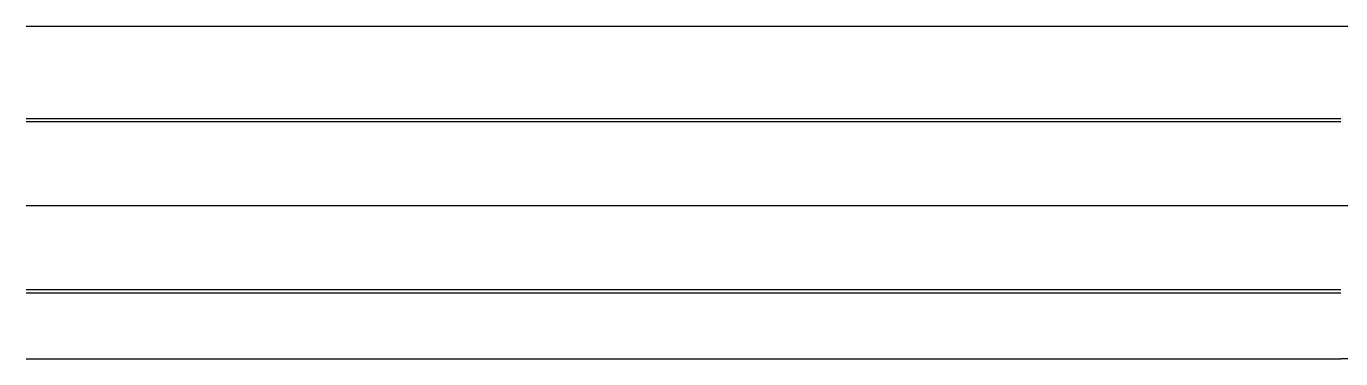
# Model space of a CAD drawing. Header units: millimetres. Extents: x -5505 to 394412, y -8522 to 584759.
# Drawn here: x 29833 to 30889, y -784 to -517 of the extents above; entities that cross this region are included whole.
import ezdxf

# ---------------------------------------------------------------- set-up
doc = ezdxf.new("R2010")
doc.units = ezdxf.units.MM

# ---------------------------------------------------------------- blocks, each defined once
blk = doc.blocks.new('C-1S UP RIGHT')
for p, q in [((-501.7, 0), (120.1, 0)), ((-501.7, -144.1), (120.1, -144.1)), ((120.1, -267.2), (-501.7, -267.2))]:
    blk.add_line(p, q)

msp = doc.modelspace()

# ---------------------------------------------------------------- linework, layer by layer
for p, q in [((29832.969, -516.825), (30888.609, -516.825)), ((29832.969, -590.945), (30888.609, -590.945)), ((29832.969, -593.445), (30888.609, -593.445)), ((29832.969, -660.945), (30888.609, -660.945)), ((29832.969, -728.445), (30888.609, -728.445)), ((29832.969, -730.945), (30888.609, -730.945)), ((29832.969, -783.985), (30888.609, -783.985))]:
    msp.add_line(p, q)

# ---------------------------------------------------------------- block references
msp.add_blockref('C-1S UP RIGHT', (31390.289, -516.825))

doc.saveas('drawing.dxf')
